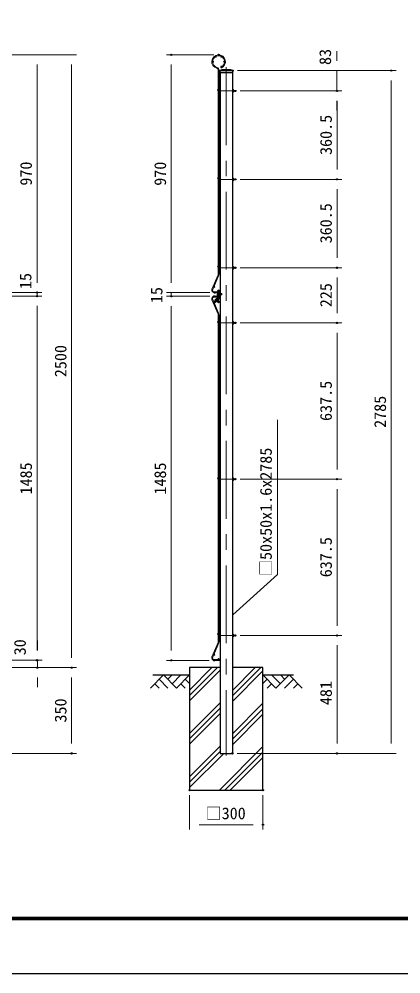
# Model space of a CAD drawing. Units: millimetres, scale not verified. Extents: x -4200 to 4200, y -2970 to 2970.
# Drawn here: x -1125 to 434, y -2970 to 924 of the extents above; entities that cross this region are included whole.
import ezdxf
from ezdxf.enums import TextEntityAlignment as Align

# ---------------------------------------------------------------- set-up
doc = ezdxf.new("R2010")
doc.units = ezdxf.units.MM
doc.header["$LTSCALE"] = 10
doc.header["$PDMODE"] = 32
doc.header["$PDSIZE"] = 5
doc.linetypes.add('USER1', pattern=[50.8, 31.75, -6.35, 6.35, -6.35])
for name, color, linetype, lineweight in [('0-1_D-STR-DIM', 7, 'Continuous', 13), ('0-4_D-STR1', 1, 'Continuous', 25), ('0-5_D-BMK', 2, 'USER1', 13), ('0-7_D-BGD', 7, 'Continuous', 25), ('0-8_D-STR4', 7, 'Continuous', 25), ('0-9_D-STR3', 3, 'Continuous', 13), ('0-A_D-STR2', 7, 'Continuous', 13), ('0-B_D-STR-TXT', 7, 'Continuous', 13), ('0-C_D-DCR-HCH', 7, 'Continuous', 13), ('0-D_D-TTL', 7, 'Continuous', 25)]:
    doc.layers.add(name, color=color, linetype=linetype, lineweight=lineweight)
doc.layers.add('0-3_Defpoints', color=8, linetype='Continuous')
doc.styles.add('ＭＳ ゴシック', font='')
doc.styles.get('ＭＳ ゴシック').set_extended_font_data('MS Gothic')

msp = doc.modelspace()

# ---------------------------------------------------------------- linework, layer by layer
at = {"layer": '0-1_D-STR-DIM'}
for p, q in [((-1190.03, 779.25), (-890.6, 779.25)), ((-1190.03, 779.25), (-1031.72, 779.25)), ((172.64, 754.25), (172.64, 794.25)), ((-330.67, 778.8), (-523.93, 778.8)), ((-1051.72, 739.25), (-1051.72, -150.75)), ((-910.6, 739.25), (-910.6, -1680.75)), ((-503.93, -151.2), (-503.93, 738.8)), ((-233.17, 714.25), (414.19, 714.25)), ((-233.17, 714.25), (192.64, 714.25)), ((172.64, 714.25), (172.64, 631.25)), ((394.19, -2030.75), (394.19, 674.25)), ((-221.94, 631.25), (192.98, 631.25)), ((-221.94, 631.25), (192.64, 631.25)), ((172.64, 591.25), (172.64, 551.25)), ((172.98, 591.25), (172.98, 310.75)), ((-221.94, 270.75), (192.98, 270.75)), ((-221.94, 270.75), (192.98, 270.75)), ((172.98, 230.75), (172.98, -49.75)), ((-1051.69, -150.75), (-1051.69, -110.75)), ((-503.93, -151.2), (-503.93, -111.2)), ((-221.94, -89.75), (192.98, -89.75)), ((-221.94, -89.75), (192.98, -89.75)), ((172.98, -129.75), (172.98, -274.75)), ((-1190.03, -190.75), (-1031.69, -190.75)), ((-1190.03, -190.75), (-1031.72, -190.75)), ((-1051.69, -190.75), (-1051.69, -205.75)), ((-346.87, -191.2), (-523.93, -191.2)), ((-346.87, -191.2), (-523.93, -191.2)), ((-503.93, -191.2), (-503.93, -206.2)), ((-1190.03, -205.75), (-1031.69, -205.75)), ((-1190.03, -205.75), (-1031.66, -205.75)), ((-346.87, -206.2), (-523.93, -206.2)), ((-348.67, -206.2), (-523.93, -206.2)), ((-1051.69, -245.75), (-1051.69, -285.75)), ((-1051.66, -245.75), (-1051.66, -1650.75)), ((-503.93, -246.2), (-503.93, -286.2)), ((-503.93, -246.2), (-503.93, -1651.2)), ((-221.94, -314.75), (192.98, -314.75)), ((-221.94, -314.75), (192.98, -314.75)), ((172.98, -354.75), (172.98, -912.25)), ((-221.94, -952.25), (192.98, -952.25)), ((-221.94, -952.25), (192.98, -952.25)), ((172.98, -992.25), (172.98, -1549.75)), ((-221.94, -1589.75), (192.98, -1589.75)), ((-221.94, -1589.75), (192.98, -1589.75)), ((-1050.6, -1650.75), (-1050.6, -1610.75)), ((172.98, -1629.75), (172.98, -2030.75)), ((-1190.03, -1690.75), (-1030.6, -1690.75)), ((-1190.03, -1690.75), (-1031.66, -1690.75)), ((-1050.6, -1690.75), (-1050.6, -1720.75)), ((-348.67, -1691.2), (-523.93, -1691.2)), ((-1268.5, -1720.75), (-890.6, -1720.75)), ((-1268.5, -1720.75), (-1030.6, -1720.75)), ((-1268.5, -1720.75), (-890.6, -1720.75)), ((-1050.6, -1760.75), (-1050.6, -1800.75)), ((-910.6, -1760.75), (-910.6, -2030.75)), ((-1393.47, -2070.75), (-890.6, -2070.75)), ((-234.37, -2070.75), (414.19, -2070.75)), ((-234.37, -2070.75), (192.98, -2070.75)), ((-429.37, -2240.75), (-429.37, -2381.35)), ((-129.37, -2240.75), (-129.37, -2381.35)), ((-389.37, -2361.35), (-169.37, -2361.35))]:
    msp.add_line(p, q, dxfattribs=at)
at = {"layer": '0-3_Defpoints'}
for p in [(-503.93, 778.8), (-310.67, 778.8), (-253.17, 714.25), (394.19, 714.25), (-241.94, 631.25), (172.64, 631.25), (-241.94, 270.75), (172.98, 270.75), (-241.94, -89.75), (172.98, -89.75), (-1051.72, -190.75), (-326.87, -191.2), (-1051.69, -205.75), (-503.93, -206.2), (-328.67, -206.2), (-326.87, -206.2), (-241.94, -314.75), (172.98, -314.75), (-241.94, -952.25), (172.98, -952.25), (-241.94, -1589.75), (172.98, -1589.75), (-1051.66, -1690.75), (-503.93, -1691.2), (-328.67, -1691.2), (-1050.6, -1720.75), (-910.6, -1720.75), (-910.6, -2070.75), (-254.37, -2070.75), (172.98, -2070.75), (-429.37, -2220.75), (-129.37, -2220.75), (-129.37, -2361.35)]:
    msp.add_point(p, dxfattribs=at)
at = {"layer": '0-4_D-STR1'}
for p, q in [((-305.57, 714.25), (-305.57, 707.25)), ((-305.57, 714.25), (-253.17, 714.25)), ((-305.57, 707.25), (-253.17, 707.25)), ((-304.37, 707.25), (-304.37, -2070.75)), ((-254.37, 707.25), (-254.37, -2070.75)), ((-304.37, -2070.75), (-254.37, -2070.75))]:
    msp.add_line(p, q, dxfattribs=at)
msp.add_lwpolyline([(-305.57, 714.25), (-296.37, 718.25), (-262.37, 718.25), (-253.17, 714.25), (-253.17, 707.25)], dxfattribs=at)
at = {"layer": '0-5_D-BMK'}
msp.add_line((-279.37, 727.94), (-279.98, -2079.32), dxfattribs=at)
at = {"layer": '0-7_D-BGD'}
for p, q in [((-579.37, -1750.75), (-429.37, -1750.75)), ((-129.37, -1750.75), (-4.37, -1750.75))]:
    msp.add_line(p, q, dxfattribs=at)
at = {"layer": '0-8_D-STR4'}
msp.add_lwpolyline([(-304.37, -1720.75), (-429.37, -1720.75), (-429.37, -2220.75), (-129.37, -2220.75), (-129.37, -1720.75), (-254.37, -1720.75)], dxfattribs=at)
at = {"layer": '0-9_D-STR3'}
for p, q in [((-312.9, 641.14), (-312.47, 641.71)), ((-305.77, 641.96), (-308.87, 644.3)), ((-308.75, 638.01), (-305.77, 641.96)), ((-306.67, 633.85), (-304.37, 633.85)), ((-306.67, 628.65), (-304.37, 628.65)), ((-250.24, 636.77), (-254.37, 636.77)), ((-254.37, 636.77), (-254.37, 625.72)), ((-250.24, 634.01), (-254.37, 634.01)), ((-250.24, 628.49), (-254.37, 628.49)), ((-250.24, 625.72), (-254.37, 625.72)), ((-249.74, 635.41), (-249.74, 626.91)), ((-249.74, 633.85), (-246.63, 633.85)), ((-249.74, 628.65), (-246.63, 628.65)), ((-246.63, 633.85), (-246.63, 628.65)), ((-312.9, 280.64), (-312.47, 281.21)), ((-305.77, 281.46), (-308.87, 283.8)), ((-308.75, 277.51), (-305.77, 281.46)), ((-306.67, 273.35), (-304.37, 273.35)), ((-250.24, 276.27), (-254.37, 276.27)), ((-254.37, 276.27), (-254.37, 265.22)), ((-250.24, 273.51), (-254.37, 273.51)), ((-249.74, 274.91), (-249.74, 266.41)), ((-249.74, 273.35), (-246.63, 273.35)), ((-246.63, 273.35), (-246.63, 268.15)), ((-306.67, 268.15), (-304.37, 268.15)), ((-250.24, 267.99), (-254.37, 267.99)), ((-250.24, 265.22), (-254.37, 265.22)), ((-249.74, 268.15), (-246.63, 268.15)), ((-305.77, -79.04), (-308.87, -76.7)), ((-312.9, -79.86), (-312.47, -79.29)), ((-308.75, -82.99), (-305.77, -79.04)), ((-306.67, -87.15), (-304.37, -87.15)), ((-306.67, -92.35), (-304.37, -92.35)), ((-250.24, -84.23), (-254.37, -84.23)), ((-254.37, -84.23), (-254.37, -95.28)), ((-250.24, -86.99), (-254.37, -86.99)), ((-250.24, -92.51), (-254.37, -92.51)), ((-250.24, -95.28), (-254.37, -95.28)), ((-249.74, -85.59), (-249.74, -94.09)), ((-249.74, -87.15), (-246.63, -87.15)), ((-249.74, -92.35), (-246.63, -92.35)), ((-246.63, -87.15), (-246.63, -92.35)), ((-316.88, -193.59), (-316.88, -201.76)), ((-312.88, -192.23), (-316.52, -192.23)), ((-314.82, -184.64), (-309.61, -205.02)), ((-313.22, -184.64), (-308.1, -204.63)), ((-312.88, -203.13), (-312.88, -192.23)), ((-312.25, -194.68), (-312.88, -194.68)), ((-308.02, -194.68), (-310.65, -194.68)), ((-308.02, -184.64), (-308.02, -212.31)), ((-306.42, -184.64), (-306.42, -212.29)), ((-303.45, -193.68), (-304.91, -193.68)), ((-303.45, -193.68), (-303.45, -201.67)), ((-298.48, -194.68), (-303.45, -194.68)), ((-297.88, -195.28), (-298.48, -194.68)), ((-298.48, -194.68), (-298.48, -200.68)), ((-331.08, -231.37), (-329.58, -230.87)), ((-308.68, -213.9), (-329.88, -234.66)), ((-307.54, -215.02), (-328.76, -235.8)), ((-325.56, -221.84), (-323.01, -224.44)), ((-319, -214.9), (-324.84, -220.62)), ((-324.45, -225.85), (-313.78, -215.4)), ((-323.61, -219.93), (-321.07, -222.53)), ((-323.33, -226.99), (-312.66, -216.54)), ((-322.67, -220.89), (-322.64, -220.93)), ((-320.14, -223.86), (-319.51, -224.51)), ((-319.72, -216.12), (-317.17, -218.71)), ((-319.71, -223.44), (-319.08, -224.09)), ((-318.77, -217.08), (-318.74, -217.11)), ((-317.03, -228.47), (-318.05, -227.43)), ((-317.77, -214.21), (-315.22, -216.81)), ((-311.32, -222.87), (-317.03, -228.47)), ((-316.83, -215.17), (-316.79, -215.2)), ((-312.88, -194.95), (-316.52, -194.95)), ((-312.88, -200.4), (-316.52, -200.4)), ((-316.52, -203.13), (-312.88, -203.13)), ((-311.18, -233.01), (-316.31, -227.77)), ((-316.28, -220.08), (-315.65, -220.73)), ((-310.34, -233.02), (-315.89, -227.35)), ((-315.86, -219.66), (-315.23, -220.31)), ((-312.1, -195.28), (-312.88, -195.28)), ((-310.87, -200.08), (-312.88, -200.08)), ((-310.72, -200.68), (-312.88, -200.68)), ((-306.91, -229.66), (-312.46, -223.99)), ((-311.32, -222.87), (-312.34, -221.83)), ((-306.9, -228.81), (-312.03, -223.57)), ((-306.9, -228.81), (-311.18, -233.01)), ((-310.34, -233.02), (-311.18, -233.01)), ((-308.02, -195.28), (-310.5, -195.28)), ((-306.91, -229.66), (-310.34, -233.02)), ((-309.61, -205.02), (-308.1, -204.63)), ((-308.02, -200.08), (-309.27, -200.08)), ((-308.02, -200.68), (-309.12, -200.68)), ((-308.68, -213.9), (-307.54, -215.02)), ((-308.32, -208.91), (-308.65, -210.37)), ((-306.91, -229.66), (-306.9, -228.81)), ((-303.45, -201.67), (-304.91, -201.67)), ((-297.88, -195.28), (-303.45, -195.28)), ((-297.88, -200.08), (-303.45, -200.08)), ((-298.48, -200.68), (-303.45, -200.68)), ((-297.88, -200.08), (-298.48, -200.68)), ((-297.88, -195.28), (-297.88, -200.08)), ((-329.88, -234.66), (-328.76, -235.8)), ((-312.9, -304.86), (-312.47, -304.29)), ((-305.77, -304.04), (-308.87, -301.7)), ((-308.75, -307.99), (-305.77, -304.04)), ((-250.24, -309.23), (-254.37, -309.23)), ((-254.37, -309.23), (-254.37, -320.28)), ((-249.74, -310.59), (-249.74, -319.09)), ((-306.67, -312.15), (-304.37, -312.15)), ((-306.67, -317.35), (-304.37, -317.35)), ((-250.24, -311.99), (-254.37, -311.99)), ((-250.24, -317.51), (-254.37, -317.51)), ((-250.24, -320.28), (-254.37, -320.28)), ((-249.74, -312.15), (-246.63, -312.15)), ((-249.74, -317.35), (-246.63, -317.35)), ((-246.63, -312.15), (-246.63, -317.35)), ((-312.9, -942.36), (-312.47, -941.79)), ((-305.77, -941.54), (-308.87, -939.2)), ((-308.75, -945.49), (-305.77, -941.54)), ((-306.67, -949.65), (-304.37, -949.65)), ((-306.67, -954.85), (-304.37, -954.85)), ((-250.24, -946.73), (-254.37, -946.73)), ((-254.37, -946.73), (-254.37, -957.78)), ((-250.24, -949.49), (-254.37, -949.49)), ((-250.24, -955.01), (-254.37, -955.01)), ((-250.24, -957.78), (-254.37, -957.78)), ((-249.74, -948.09), (-249.74, -956.59)), ((-249.74, -949.65), (-246.63, -949.65)), ((-249.74, -954.85), (-246.63, -954.85)), ((-246.63, -949.65), (-246.63, -954.85)), ((-312.9, -1579.86), (-312.47, -1579.29)), ((-305.77, -1579.04), (-308.87, -1576.7)), ((-308.75, -1582.99), (-305.77, -1579.04)), ((-306.67, -1587.15), (-304.37, -1587.15)), ((-306.67, -1592.35), (-304.37, -1592.35)), ((-250.24, -1584.23), (-254.37, -1584.23)), ((-254.37, -1584.23), (-254.37, -1595.28)), ((-250.24, -1586.99), (-254.37, -1586.99)), ((-250.24, -1592.51), (-254.37, -1592.51)), ((-250.24, -1595.28), (-254.37, -1595.28)), ((-249.74, -1585.59), (-249.74, -1594.09)), ((-249.74, -1587.15), (-246.63, -1587.15)), ((-249.74, -1592.35), (-246.63, -1592.35)), ((-246.63, -1587.15), (-246.63, -1592.35))]:
    msp.add_line(p, q, dxfattribs=at)
at = {"layer": '0-9_D-STR3', "linetype": 'USER1'}
for p, q in [((-305.77, 631.25), (-241.94, 631.25)), ((-305.77, 270.75), (-241.94, 270.75)), ((-305.77, -89.75), (-241.94, -89.75)), ((-305.77, -314.75), (-241.94, -314.75)), ((-305.77, -952.25), (-241.94, -952.25)), ((-305.77, -1589.75), (-241.94, -1589.75))]:
    msp.add_line(p, q, dxfattribs=at)
at = {"layer": '0-9_D-STR3'}
for centre, radius, start, end in [((-306.67, 636.45), 7.8, 143, 221.96156), ((-306.67, 636.45), 2.6, 143, 147.797), ((-306.67, 636.45), 2.6, 212.203, 270), ((-306.67, 636.45), 7.8, 253.6171, 270), ((-257.62, 631.25), 7.88, 339.48158, 20.51842), ((-251.89, 635.39), 2.16, 320.19668, 39.80332), ((-251.85, 627.1), 2.13, 319.53759, 40.46241), ((-249.67, 631.25), 4, 319.4584, 40.5416), ((-306.67, 275.95), 7.8, 143, 221.96156), ((-306.67, 275.95), 2.6, 143, 147.797), ((-306.67, 275.95), 2.6, 212.203, 270), ((-257.62, 270.75), 7.88, 339.48158, 20.51842), ((-251.89, 274.89), 2.16, 320.19668, 39.80332), ((-249.67, 270.75), 4, 319.4584, 40.5416), ((-306.67, 275.95), 7.8, 253.6171, 270), ((-251.85, 266.6), 2.13, 319.53759, 40.46241), ((-306.67, -84.55), 7.8, 143, 221.96156), ((-306.67, -84.55), 2.6, 143, 147.797), ((-306.67, -84.55), 2.6, 212.203, 270), ((-306.67, -84.55), 7.8, 253.6171, 270), ((-257.62, -89.75), 7.88, 339.48158, 20.51842), ((-251.89, -85.61), 2.16, 320.19668, 39.80332), ((-251.85, -93.9), 2.13, 319.53759, 40.46241), ((-249.67, -89.75), 4, 319.4584, 40.5416), ((-314.16, -193.59), 2.73, 150, 210), ((-310.62, -184.64), 4.2, 0, 180), ((-310.62, -184.64), 2.6, 0, 180), ((-304.82, -192.08), 1.6, 180, 270), ((-327.73, -228.96), 4.13, 48.50138, 215.66553), ((-327.73, -229.05), 2.6, 49.39754, 224.409), ((-324.73, -225.56), 2, 229.39754, 314.409), ((-322.93, -222.57), 2.73, 104.409, 164.409), ((-324.73, -225.56), 0.4, 229.39754, 314.409), ((-314.67, -225.16), 10.35, 119.14752, 149.67048), ((-319.13, -228.61), 1.6, 44.409, 134.409), ((-317.09, -216.85), 2.73, 104.409, 164.409), ((-314.16, -201.76), 2.73, 150, 210), ((-306.53, -197.68), 10.35, 164.73852, 195.26148), ((-310.72, -212.17), 4.05, 53.68647, 221.43997), ((-314.06, -215.11), 0.4, 314.409, 39.42046), ((-310.51, -212.19), 2.6, 44.409, 219.42046), ((-311.13, -220.78), 1.6, 134.409, 224.409), ((-314.06, -215.11), 2, 314.409, 39.42046), ((-310.32, -212.29), 2.3, 315.6, 0), ((-310.32, -212.29), 3.9, 315.6, 0), ((-304.82, -203.27), 1.6, 90, 180), ((-306.67, -309.55), 7.8, 143, 221.96156), ((-306.67, -309.55), 2.6, 143, 147.797), ((-306.67, -309.55), 2.6, 212.203, 270), ((-251.89, -310.61), 2.16, 320.19668, 39.80332), ((-306.67, -309.55), 7.8, 253.6171, 270), ((-257.62, -314.75), 7.88, 339.48158, 20.51842), ((-251.85, -318.9), 2.13, 319.53759, 40.46241), ((-249.67, -314.75), 4, 319.4584, 40.5416), ((-306.67, -947.05), 7.8, 143, 221.96156), ((-306.67, -947.05), 2.6, 143, 147.797), ((-306.67, -947.05), 2.6, 212.203, 270), ((-306.67, -947.05), 7.8, 253.6171, 270), ((-257.62, -952.25), 7.88, 339.48158, 20.51842), ((-251.89, -948.11), 2.16, 320.19668, 39.80332), ((-251.85, -956.4), 2.13, 319.53759, 40.46241), ((-249.67, -952.25), 4, 319.4584, 40.5416), ((-306.67, -1584.55), 7.8, 143, 221.96156), ((-306.67, -1584.55), 2.6, 143, 147.797), ((-306.67, -1584.55), 2.6, 212.203, 270), ((-306.67, -1584.55), 7.8, 253.6171, 270), ((-257.62, -1589.75), 7.88, 339.48158, 20.51842), ((-251.89, -1585.61), 2.16, 320.19668, 39.80332), ((-251.85, -1593.9), 2.13, 319.53759, 40.46241), ((-249.67, -1589.75), 4, 319.4584, 40.5416)]:
    msp.add_arc(centre, radius, start, end, dxfattribs=at)
at = {"layer": '0-A_D-STR2'}
for p, q in [((-312.47, -116.14), (-312.47, 717.39)), ((-308.87, -116.14), (-308.87, 717.39)), ((-301.83, 728.06), (-300.52, 724.7)), ((-337.88, -177.3), (-312.98, -118.64)), ((-334.56, -178.7), (-309.67, -120.05)), ((-306.87, -187.6), (-328.67, -187.6)), ((-306.87, -191.2), (-328.67, -191.2)), ((-306.87, -187.6), (-306.87, -191.2)), ((-337.88, -220.11), (-312.98, -278.76)), ((-334.56, -218.7), (-309.67, -277.36)), ((-306.87, -206.2), (-328.67, -206.2)), ((-306.87, -209.8), (-328.67, -209.8)), ((-306.87, -209.8), (-306.87, -206.2)), ((-312.47, -281.26), (-312.47, -1616.14)), ((-308.87, -281.26), (-308.87, -1616.14)), ((-337.88, -1677.3), (-312.98, -1618.64)), ((-334.56, -1678.7), (-309.67, -1620.05)), ((-306.87, -1687.6), (-328.67, -1687.6)), ((-306.87, -1691.2), (-328.67, -1691.2)), ((-306.87, -1687.6), (-306.87, -1691.2))]:
    msp.add_line(p, q, dxfattribs=at)
for centre in [(-333.27, 750.8), (-321.97, 770.37), (-299.37, 770.37), (-288.07, 750.8), (-299.37, 731.22), (-307.07, 634.8), (-307.07, 454.55), (-307.07, 274.3), (-307.07, 244.3), (-307.07, 79.05), (-307.07, -86.2), (-328.14, -168.18), (-310.37, -185.8), (-328.14, -229.23), (-310.37, -211.6), (-307.07, -311.2), (-307.07, -468.7), (-307.07, -618.7), (-307.07, -768.7), (-307.07, -918.7), (-307.07, -948.7), (-307.07, -978.7), (-307.07, -1128.7), (-307.07, -1278.7), (-307.07, -1428.7), (-307.07, -1586.2), (-328.14, -1668.18), (-310.37, -1685.8)]:
    msp.add_circle(centre, 1.8, dxfattribs=at)
for centre, radius, start, end in [((-310.67, 750.8), 28, 291.25, 256.20952), ((-310.67, 750.8), 24.4, 291.25, 256.20952), ((-318.87, 717.39), 6.4, 0, 76.20952), ((-318.87, 717.39), 10, 0, 76.20952), ((-318.87, -116.14), 6.4, 337, 0), ((-318.87, -116.14), 10, 337, 0), ((-328.67, -181.2), 10, 157, 270), ((-328.67, -181.2), 6.4, 157, 270), ((-328.67, -216.2), 10, 90, 203), ((-328.67, -216.2), 6.4, 90, 203), ((-318.87, -281.26), 6.4, 0, 23), ((-318.87, -281.26), 10, 0, 23), ((-318.87, -1616.14), 6.4, 337, 0), ((-318.87, -1616.14), 10, 337, 0), ((-328.67, -1681.2), 10, 157, 270), ((-328.67, -1681.2), 6.4, 157, 270)]:
    msp.add_arc(centre, radius, start, end, dxfattribs=at)
at = {"layer": '0-B_D-STR-TXT'}
for q in [(-69.58, -709.87), (-252.89, -1505.28)]:
    msp.add_line((-69.58, -1340.38), q, dxfattribs=at)
at = {"layer": '0-C_D-DCR-HCH'}
for p, q in [((-535.8, -1750.75), (-589.01, -1803.96)), ((-535.8, -1750.75), (-482.58, -1803.96)), ((-518.06, -1768.49), (-500.32, -1750.75)), ((-500.32, -1786.23), (-464.85, -1750.75)), ((-482.58, -1803.96), (-429.37, -1750.75)), ((-429.37, -1834.67), (-315.46, -1720.75)), ((-429.37, -1812.57), (-337.56, -1720.75)), ((-429.37, -1856.76), (-304.37, -1731.76)), ((-254.37, -1836.44), (-138.68, -1720.75)), ((-254.37, -1814.35), (-160.78, -1720.75)), ((-254.37, -1858.54), (-129.37, -1733.54)), ((-76.16, -1803.97), (-129.37, -1750.75)), ((-58.42, -1786.23), (-93.9, -1750.75)), ((-22.95, -1750.75), (-76.16, -1803.97)), ((-40.59, -1768.58), (-58.42, -1750.75)), ((-22.95, -1750.75), (30.26, -1803.97)), ((-571.27, -1786.23), (-553.45, -1803.96)), ((-553.53, -1768.49), (-517.9, -1803.96)), ((-464.85, -1786.23), (-447.03, -1803.96)), ((-447.11, -1768.49), (-429.37, -1786.15)), ((-111.64, -1768.49), (-129.37, -1786.15)), ((-93.9, -1786.23), (-111.72, -1803.97)), ((-5.21, -1768.49), (-40.85, -1803.97)), ((12.53, -1786.23), (-5.29, -1803.97)), ((-429.37, -1989.35), (-304.37, -1864.35)), ((-254.37, -1991.12), (-129.37, -1866.12)), ((-429.37, -2011.44), (-304.37, -1886.44)), ((-254.37, -2013.22), (-129.37, -1888.22)), ((-429.37, -2033.54), (-304.37, -1908.54)), ((-254.37, -2035.32), (-129.37, -1910.32)), ((-429.37, -2166.12), (-304.37, -2041.12)), ((-429.37, -2188.22), (-304.37, -2063.22)), ((-307.23, -2220.75), (-129.37, -2042.9)), ((-429.37, -2210.32), (-289.81, -2070.75)), ((-285.13, -2220.75), (-129.37, -2065)), ((-263.03, -2220.75), (-129.37, -2087.09)), ((-130.45, -2220.75), (-129.37, -2219.68))]:
    msp.add_line(p, q, dxfattribs=at)
at = {"layer": '0-D_D-TTL', "color": 2}
msp.add_lwpolyline([(-4200, 2970), (4200, 2970), (4200, -2970), (-4200, -2970)], close=True, dxfattribs=at)
at = {"layer": '0-D_D-TTL'}
for points in [[(-3930, 2750), (3930, 2750), (3930, -2750), (-3930, -2750)], [(-3927.5, 2747.5), (3927.5, 2747.5), (3927.5, -2747.5), (-3927.5, -2747.5)], [(-3925, 2745), (3925, 2745), (3925, -2745), (-3925, -2745)], [(-3922.5, 2742.5), (3922.5, 2742.5), (3922.5, -2742.5), (-3922.5, -2742.5)], [(-3920, 2740), (3920, 2740), (3920, -2740), (-3920, -2740)]]:
    msp.add_lwpolyline(points, close=True, dxfattribs=at)

# ---------------------------------------------------------------- texts
at = {"layer": '0-1_D-STR-DIM', "style": 'ＭＳ ゴシック'}
for s, p in [('83', (163.08, 737.23)), ('360.5', (166.24, 370.27)), ('970', (-1058.47, 245.12)), ('970', (-510.68, 244.67)), ('360.5', (166.24, 9.77)), ('15', (-1060.51, -176.63)), ('15', (-525.39, -233.97)), ('225', (166.24, -250.6)), ('2500', (-917.35, -536)), ('637.5', (166.24, -714.6)), ('2785', (387.44, -742.85)), ('1485', (-1058.41, -1014.5)), ('1485', (-510.68, -1014.95)), ('637.5', (166.24, -1352.1)), ('30', (-1083.35, -1670.51)), ('481', (166.24, -1873.68)), ('350', (-917.35, -1944.63))]:
    msp.add_text(s, height=48.09, rotation=90, dxfattribs=at).set_placement(p, align=Align.BOTTOM_LEFT)
msp.add_text('□300', height=48.09, dxfattribs=at).set_placement((-363.52, -2353.59), align=Align.BOTTOM_LEFT)
at = {"layer": '0-B_D-STR-TXT', "style": 'ＭＳ ゴシック'}
msp.add_text('□50x50x1.6x2785', height=48.09, rotation=90, dxfattribs=at).set_placement((-78.95, -1347.22), align=Align.BOTTOM_LEFT)

doc.saveas('drawing.dxf')
